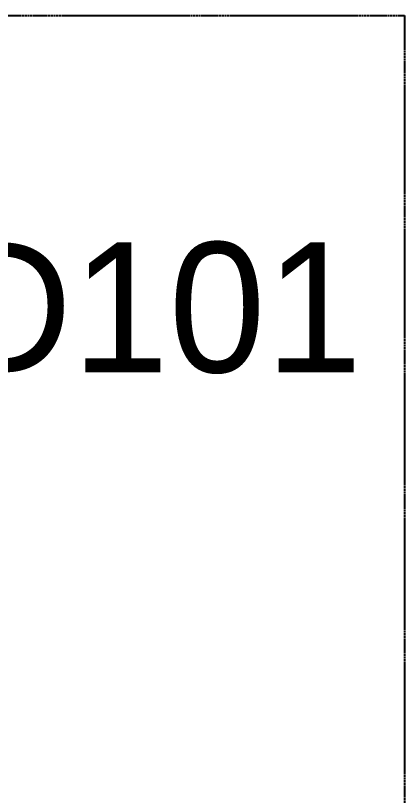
# Model space of a CAD drawing. Header units: millimetres. Extents: x -244126 to 368105, y -173968 to 259060.
# Drawn here: x 6334 to 6603, y 31362 to 31902 of the extents above; entities that cross this region are included whole.
import ezdxf
from ezdxf.enums import TextEntityAlignment as Align

# ---------------------------------------------------------------- set-up
doc = ezdxf.new("R2010")
doc.units = ezdxf.units.MM
doc.header["$MEASUREMENT"] = 0
doc.linetypes.add('005_GG_TA_LINE', pattern=[13.75, 5, -1.25, 1.25, -1.25, 5])
doc.linetypes.add('TA_G_001.00_GG_TA_L_INE', pattern=[2.95, 1.1, -0.25, 0.25, -0.25, 1.1])
doc.styles.add('TA', font='Cordia New.ttf', dxfattribs={"height": 4.5})

# ---------------------------------------------------------------- blocks, each defined once
blk = doc.blocks.new('*U853')
at = {"color": 250, "linetype": 'TA_G_001.00_GG_TA_L_INE'}
blk.add_lwpolyline([(-250, -14), (-1382.42, -14), (-1382.42, 959.03), (-250, 959.03)], close=True, dxfattribs=at)
at = {"color": 150, "linetype": '005_GG_TA_LINE', "style": 'TA'}
for tag, p in [('NAME_VIEWPORT', (-279.24, 685.13)), ('SC_VPORT', (-279.24, 249.54)), ('SEQ_VIEWPORT', (-279.24, -14))]:
    blk.add_attdef(tag, text='', height=90, dxfattribs=at).set_placement(p, align=Align.BOTTOM_RIGHT)

msp = doc.modelspace()

# ---------------------------------------------------------------- block references
at = {"color": 3}
ref = msp.add_blockref('*U853', (6853.48575, 30942.51054), dxfattribs=at)
ref.add_attrib('NAME_VIEWPORT', 'D101', dxfattribs={"color": 150, "linetype": '005_GG_TA_LINE', "height": 90, "style": 'TA'}).set_placement((6574.24414, 31627.64111), align=Align.BOTTOM_RIGHT)

doc.saveas('drawing.dxf')
